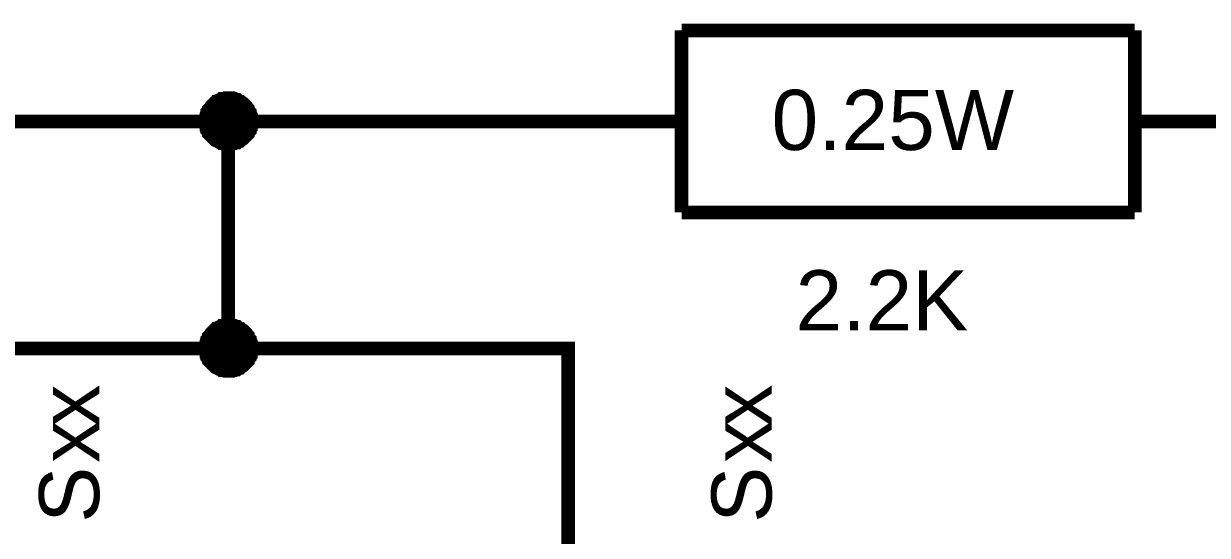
# Model space of a CAD drawing. Header units: millimetres. Extents: x -2024 to 917, y -725 to 13.
# Drawn here: x 842.38 to 868.49, y -372.91 to -361.64 of the extents above; entities that cross this region are included whole.
import ezdxf

# ---------------------------------------------------------------- set-up
doc = ezdxf.new("R2010")
doc.units = ezdxf.units.MM
doc.layers.add('Sheet', color=255, linetype='Continuous')
doc.styles.get("Standard").update_dxf_attribs({"font": 'arial.ttf'})

msp = doc.modelspace()

# ---------------------------------------------------------------- linework, layer by layer
at = {"layer": 'Sheet'}
for points, const_width in [([(856.889, -361.793), (856.889, -365.801)], 0.3), ([(856.889, -361.793), (866.886, -361.793)], 0.3), ([(866.886, -361.793), (866.886, -365.801)], 0.3), ([(846.396, -363.797), (846.396, -363.764), (846.396, -363.747), (846.396, -363.714), (846.412, -363.698), (846.412, -363.664), (846.412, -363.648), (846.429, -363.615), (846.429, -363.598), (846.446, -363.582), (846.462, -363.549), (846.462, -363.532), (846.479, -363.515), (846.495, -363.499), (846.512, -363.466), (846.528, -363.449), (846.545, -363.433), (846.561, -363.416), (846.578, -363.4), (846.595, -363.383), (846.611, -363.366), (846.644, -363.366), (846.661, -363.35), (846.677, -363.333), (846.71, -363.317), (846.727, -363.317), (846.743, -363.3), (846.777, -363.3), (846.793, -363.3), (846.826, -363.284), (846.843, -363.284), (846.876, -363.284), (846.892, -363.284)], 0.3), ([(846.396, -363.797), (846.396, -363.764), (846.396, -363.747), (846.396, -363.714), (846.412, -363.698), (846.412, -363.664), (846.412, -363.648), (846.429, -363.615), (846.429, -363.598), (846.446, -363.582), (846.462, -363.549), (846.462, -363.532), (846.479, -363.515), (846.495, -363.499), (846.512, -363.466), (846.528, -363.449), (846.545, -363.433), (846.561, -363.416), (846.578, -363.4), (846.595, -363.383), (846.611, -363.366), (846.644, -363.366), (846.661, -363.35), (846.677, -363.333), (846.71, -363.317), (846.727, -363.317), (846.743, -363.3), (846.777, -363.3), (846.793, -363.3), (846.826, -363.284), (846.843, -363.284), (846.876, -363.284), (846.892, -363.284)], 0.3), ([(846.396, -363.797), (846.396, -363.764), (846.396, -363.747), (846.396, -363.714), (846.412, -363.698), (846.412, -363.664), (846.412, -363.648), (846.429, -363.615), (846.429, -363.598), (846.446, -363.582), (846.462, -363.549), (846.462, -363.532), (846.479, -363.515), (846.495, -363.499), (846.512, -363.466), (846.528, -363.449), (846.545, -363.433), (846.561, -363.416), (846.578, -363.4), (846.595, -363.383), (846.611, -363.366), (846.644, -363.366), (846.661, -363.35), (846.677, -363.333), (846.71, -363.317), (846.727, -363.317), (846.743, -363.3), (846.777, -363.3), (846.793, -363.3), (846.826, -363.284), (846.843, -363.284), (846.876, -363.284), (846.892, -363.284)], 0.3), ([(846.396, -363.797), (846.396, -363.764), (846.396, -363.747), (846.396, -363.714), (846.412, -363.698), (846.412, -363.664), (846.412, -363.648), (846.429, -363.615), (846.429, -363.598), (846.446, -363.582), (846.462, -363.549), (846.462, -363.532), (846.479, -363.515), (846.495, -363.499), (846.512, -363.466), (846.528, -363.449), (846.545, -363.433), (846.561, -363.416), (846.578, -363.4), (846.595, -363.383), (846.611, -363.366), (846.644, -363.366), (846.661, -363.35), (846.677, -363.333), (846.71, -363.317), (846.727, -363.317), (846.743, -363.3), (846.777, -363.3), (846.793, -363.3), (846.826, -363.284), (846.843, -363.284), (846.876, -363.284), (846.892, -363.284)], 0.3), ([(846.396, -363.797), (846.396, -363.764), (846.396, -363.747), (846.396, -363.714), (846.412, -363.698), (846.412, -363.664), (846.412, -363.648), (846.429, -363.615), (846.429, -363.598), (846.446, -363.582), (846.462, -363.549), (846.462, -363.532), (846.479, -363.515), (846.495, -363.499), (846.512, -363.466), (846.528, -363.449), (846.545, -363.433), (846.561, -363.416), (846.578, -363.4), (846.595, -363.383), (846.611, -363.366), (846.644, -363.366), (846.661, -363.35), (846.677, -363.333), (846.71, -363.317), (846.727, -363.317), (846.743, -363.3), (846.777, -363.3), (846.793, -363.3), (846.826, -363.284), (846.843, -363.284), (846.876, -363.284), (846.892, -363.284)], 0.0991), ([(846.396, -363.797), (846.396, -363.764), (846.396, -363.747), (846.396, -363.714), (846.412, -363.698), (846.412, -363.664), (846.412, -363.648), (846.429, -363.615), (846.429, -363.598), (846.446, -363.582), (846.462, -363.549), (846.462, -363.532), (846.479, -363.515), (846.495, -363.499), (846.512, -363.466), (846.528, -363.449), (846.545, -363.433), (846.561, -363.416), (846.578, -363.4), (846.595, -363.383), (846.611, -363.366), (846.644, -363.366), (846.661, -363.35), (846.677, -363.333), (846.71, -363.317), (846.727, -363.317), (846.743, -363.3), (846.777, -363.3), (846.793, -363.3), (846.826, -363.284), (846.843, -363.284), (846.876, -363.284), (846.892, -363.284)], 0.0991), ([(846.396, -363.797), (846.396, -363.764), (846.396, -363.747), (846.396, -363.714), (846.412, -363.698), (846.412, -363.664), (846.412, -363.648), (846.429, -363.615), (846.429, -363.598), (846.446, -363.582), (846.462, -363.549), (846.462, -363.532), (846.479, -363.515), (846.495, -363.499), (846.512, -363.466), (846.528, -363.449), (846.545, -363.433), (846.561, -363.416), (846.578, -363.4), (846.595, -363.383), (846.611, -363.366), (846.644, -363.366), (846.661, -363.35), (846.677, -363.333), (846.71, -363.317), (846.727, -363.317), (846.743, -363.3), (846.777, -363.3), (846.793, -363.3), (846.826, -363.284), (846.843, -363.284), (846.876, -363.284), (846.892, -363.284)], 0.0991), ([(846.396, -363.797), (846.396, -363.764), (846.396, -363.747), (846.396, -363.714), (846.412, -363.698), (846.412, -363.664), (846.412, -363.648), (846.429, -363.615), (846.429, -363.598), (846.446, -363.582), (846.462, -363.549), (846.462, -363.532), (846.479, -363.515), (846.495, -363.499), (846.512, -363.466), (846.528, -363.449), (846.545, -363.433), (846.561, -363.416), (846.578, -363.4), (846.595, -363.383), (846.611, -363.366), (846.644, -363.366), (846.661, -363.35), (846.677, -363.333), (846.71, -363.317), (846.727, -363.317), (846.743, -363.3), (846.777, -363.3), (846.793, -363.3), (846.826, -363.284), (846.843, -363.284), (846.876, -363.284), (846.892, -363.284)], 0.0991), ([(846.892, -363.284), (846.892, -363.284)], 0.3), ([(846.892, -363.284), (846.926, -363.284), (846.942, -363.284), (846.975, -363.284), (846.992, -363.3), (847.025, -363.3), (847.041, -363.3), (847.075, -363.317), (847.091, -363.317), (847.108, -363.333), (847.141, -363.35), (847.157, -363.366), (847.174, -363.366), (847.19, -363.383), (847.223, -363.4), (847.24, -363.416), (847.257, -363.433), (847.273, -363.449), (847.29, -363.466), (847.306, -363.499), (847.323, -363.515), (847.323, -363.532), (847.339, -363.549), (847.356, -363.582), (847.372, -363.598), (847.372, -363.615), (847.389, -363.648), (847.389, -363.664), (847.389, -363.698), (847.406, -363.714), (847.406, -363.747), (847.406, -363.764), (847.406, -363.797)], 0.3), ([(846.892, -363.284), (846.892, -363.284)], 0.3), ([(846.892, -363.284), (846.926, -363.284), (846.942, -363.284), (846.975, -363.284), (846.992, -363.3), (847.025, -363.3), (847.041, -363.3), (847.075, -363.317), (847.091, -363.317), (847.108, -363.333), (847.141, -363.35), (847.157, -363.366), (847.174, -363.366), (847.19, -363.383), (847.223, -363.4), (847.24, -363.416), (847.257, -363.433), (847.273, -363.449), (847.29, -363.466), (847.306, -363.499), (847.323, -363.515), (847.323, -363.532), (847.339, -363.549), (847.356, -363.582), (847.372, -363.598), (847.372, -363.615), (847.389, -363.648), (847.389, -363.664), (847.389, -363.698), (847.406, -363.714), (847.406, -363.747), (847.406, -363.764), (847.406, -363.797)], 0.3), ([(846.892, -363.284), (846.892, -363.284)], 0.3), ([(846.892, -363.284), (846.926, -363.284), (846.942, -363.284), (846.975, -363.284), (846.992, -363.3), (847.025, -363.3), (847.041, -363.3), (847.075, -363.317), (847.091, -363.317), (847.108, -363.333), (847.141, -363.35), (847.157, -363.366), (847.174, -363.366), (847.19, -363.383), (847.223, -363.4), (847.24, -363.416), (847.257, -363.433), (847.273, -363.449), (847.29, -363.466), (847.306, -363.499), (847.323, -363.515), (847.323, -363.532), (847.339, -363.549), (847.356, -363.582), (847.372, -363.598), (847.372, -363.615), (847.389, -363.648), (847.389, -363.664), (847.389, -363.698), (847.406, -363.714), (847.406, -363.747), (847.406, -363.764), (847.406, -363.797)], 0.3), ([(846.892, -363.284), (846.892, -363.284)], 0.3), ([(846.892, -363.284), (846.926, -363.284), (846.942, -363.284), (846.975, -363.284), (846.992, -363.3), (847.025, -363.3), (847.041, -363.3), (847.075, -363.317), (847.091, -363.317), (847.108, -363.333), (847.141, -363.35), (847.157, -363.366), (847.174, -363.366), (847.19, -363.383), (847.223, -363.4), (847.24, -363.416), (847.257, -363.433), (847.273, -363.449), (847.29, -363.466), (847.306, -363.499), (847.323, -363.515), (847.323, -363.532), (847.339, -363.549), (847.356, -363.582), (847.372, -363.598), (847.372, -363.615), (847.389, -363.648), (847.389, -363.664), (847.389, -363.698), (847.406, -363.714), (847.406, -363.747), (847.406, -363.764), (847.406, -363.797)], 0.3), ([(846.892, -363.284), (846.892, -363.284)], 0.0991), ([(846.892, -363.284), (846.926, -363.284), (846.942, -363.284), (846.975, -363.284), (846.992, -363.3), (847.025, -363.3), (847.041, -363.3), (847.075, -363.317), (847.091, -363.317), (847.108, -363.333), (847.141, -363.35), (847.157, -363.366), (847.174, -363.366), (847.19, -363.383), (847.223, -363.4), (847.24, -363.416), (847.257, -363.433), (847.273, -363.449), (847.29, -363.466), (847.306, -363.499), (847.323, -363.515), (847.323, -363.532), (847.339, -363.549), (847.356, -363.582), (847.372, -363.598), (847.372, -363.615), (847.389, -363.648), (847.389, -363.664), (847.389, -363.698), (847.406, -363.714), (847.406, -363.747), (847.406, -363.764), (847.406, -363.797)], 0.0991), ([(846.892, -363.284), (846.892, -363.284)], 0.0991), ([(846.892, -363.284), (846.926, -363.284), (846.942, -363.284), (846.975, -363.284), (846.992, -363.3), (847.025, -363.3), (847.041, -363.3), (847.075, -363.317), (847.091, -363.317), (847.108, -363.333), (847.141, -363.35), (847.157, -363.366), (847.174, -363.366), (847.19, -363.383), (847.223, -363.4), (847.24, -363.416), (847.257, -363.433), (847.273, -363.449), (847.29, -363.466), (847.306, -363.499), (847.323, -363.515), (847.323, -363.532), (847.339, -363.549), (847.356, -363.582), (847.372, -363.598), (847.372, -363.615), (847.389, -363.648), (847.389, -363.664), (847.389, -363.698), (847.406, -363.714), (847.406, -363.747), (847.406, -363.764), (847.406, -363.797)], 0.0991), ([(846.892, -363.284), (846.892, -363.284)], 0.0991), ([(846.892, -363.284), (846.926, -363.284), (846.942, -363.284), (846.975, -363.284), (846.992, -363.3), (847.025, -363.3), (847.041, -363.3), (847.075, -363.317), (847.091, -363.317), (847.108, -363.333), (847.141, -363.35), (847.157, -363.366), (847.174, -363.366), (847.19, -363.383), (847.223, -363.4), (847.24, -363.416), (847.257, -363.433), (847.273, -363.449), (847.29, -363.466), (847.306, -363.499), (847.323, -363.515), (847.323, -363.532), (847.339, -363.549), (847.356, -363.582), (847.372, -363.598), (847.372, -363.615), (847.389, -363.648), (847.389, -363.664), (847.389, -363.698), (847.406, -363.714), (847.406, -363.747), (847.406, -363.764), (847.406, -363.797)], 0.0991), ([(846.892, -363.284), (846.892, -363.284)], 0.0991), ([(846.892, -363.284), (846.926, -363.284), (846.942, -363.284), (846.975, -363.284), (846.992, -363.3), (847.025, -363.3), (847.041, -363.3), (847.075, -363.317), (847.091, -363.317), (847.108, -363.333), (847.141, -363.35), (847.157, -363.366), (847.174, -363.366), (847.19, -363.383), (847.223, -363.4), (847.24, -363.416), (847.257, -363.433), (847.273, -363.449), (847.29, -363.466), (847.306, -363.499), (847.323, -363.515), (847.323, -363.532), (847.339, -363.549), (847.356, -363.582), (847.372, -363.598), (847.372, -363.615), (847.389, -363.648), (847.389, -363.664), (847.389, -363.698), (847.406, -363.714), (847.406, -363.747), (847.406, -363.764), (847.406, -363.797)], 0.0991), ([(839.411, -363.797), (846.892, -363.797), (854.39, -363.797)], 0.3), ([(846.892, -364.294), (846.876, -364.294), (846.843, -364.294), (846.826, -364.294), (846.793, -364.277), (846.777, -364.277), (846.743, -364.277), (846.727, -364.261), (846.71, -364.261), (846.677, -364.244), (846.661, -364.227), (846.644, -364.227), (846.611, -364.211), (846.595, -364.194), (846.578, -364.178), (846.561, -364.161), (846.545, -364.145), (846.528, -364.128), (846.512, -364.112), (846.495, -364.095), (846.479, -364.078), (846.462, -364.062), (846.462, -364.029), (846.446, -364.012), (846.429, -363.996), (846.429, -363.963), (846.412, -363.946), (846.412, -363.929), (846.412, -363.896), (846.396, -363.88), (846.396, -363.847), (846.396, -363.83), (846.396, -363.797)], 0.3), ([(846.396, -363.797), (846.396, -363.797)], 0.3), ([(846.892, -364.294), (846.876, -364.294), (846.843, -364.294), (846.826, -364.294), (846.793, -364.277), (846.777, -364.277), (846.743, -364.277), (846.727, -364.261), (846.71, -364.261), (846.677, -364.244), (846.661, -364.227), (846.644, -364.227), (846.611, -364.211), (846.595, -364.194), (846.578, -364.178), (846.561, -364.161), (846.545, -364.145), (846.528, -364.128), (846.512, -364.112), (846.495, -364.095), (846.479, -364.078), (846.462, -364.062), (846.462, -364.029), (846.446, -364.012), (846.429, -363.996), (846.429, -363.963), (846.412, -363.946), (846.412, -363.929), (846.412, -363.896), (846.396, -363.88), (846.396, -363.847), (846.396, -363.83), (846.396, -363.797)], 0.3), ([(846.396, -363.797), (846.396, -363.797)], 0.3), ([(846.892, -364.294), (846.876, -364.294), (846.843, -364.294), (846.826, -364.294), (846.793, -364.277), (846.777, -364.277), (846.743, -364.277), (846.727, -364.261), (846.71, -364.261), (846.677, -364.244), (846.661, -364.227), (846.644, -364.227), (846.611, -364.211), (846.595, -364.194), (846.578, -364.178), (846.561, -364.161), (846.545, -364.145), (846.528, -364.128), (846.512, -364.112), (846.495, -364.095), (846.479, -364.078), (846.462, -364.062), (846.462, -364.029), (846.446, -364.012), (846.429, -363.996), (846.429, -363.963), (846.412, -363.946), (846.412, -363.929), (846.412, -363.896), (846.396, -363.88), (846.396, -363.847), (846.396, -363.83), (846.396, -363.797)], 0.3), ([(846.396, -363.797), (846.396, -363.797)], 0.3), ([(846.892, -364.294), (846.876, -364.294), (846.843, -364.294), (846.826, -364.294), (846.793, -364.277), (846.777, -364.277), (846.743, -364.277), (846.727, -364.261), (846.71, -364.261), (846.677, -364.244), (846.661, -364.227), (846.644, -364.227), (846.611, -364.211), (846.595, -364.194), (846.578, -364.178), (846.561, -364.161), (846.545, -364.145), (846.528, -364.128), (846.512, -364.112), (846.495, -364.095), (846.479, -364.078), (846.462, -364.062), (846.462, -364.029), (846.446, -364.012), (846.429, -363.996), (846.429, -363.963), (846.412, -363.946), (846.412, -363.929), (846.412, -363.896), (846.396, -363.88), (846.396, -363.847), (846.396, -363.83), (846.396, -363.797)], 0.3), ([(846.396, -363.797), (846.396, -363.797)], 0.3), ([(846.892, -364.294), (846.876, -364.294), (846.843, -364.294), (846.826, -364.294), (846.793, -364.277), (846.777, -364.277), (846.743, -364.277), (846.727, -364.261), (846.71, -364.261), (846.677, -364.244), (846.661, -364.227), (846.644, -364.227), (846.611, -364.211), (846.595, -364.194), (846.578, -364.178), (846.561, -364.161), (846.545, -364.145), (846.528, -364.128), (846.512, -364.112), (846.495, -364.095), (846.479, -364.078), (846.462, -364.062), (846.462, -364.029), (846.446, -364.012), (846.429, -363.996), (846.429, -363.963), (846.412, -363.946), (846.412, -363.929), (846.412, -363.896), (846.396, -363.88), (846.396, -363.847), (846.396, -363.83), (846.396, -363.797)], 0.0991), ([(846.396, -363.797), (846.396, -363.797)], 0.0991), ([(846.892, -364.294), (846.876, -364.294), (846.843, -364.294), (846.826, -364.294), (846.793, -364.277), (846.777, -364.277), (846.743, -364.277), (846.727, -364.261), (846.71, -364.261), (846.677, -364.244), (846.661, -364.227), (846.644, -364.227), (846.611, -364.211), (846.595, -364.194), (846.578, -364.178), (846.561, -364.161), (846.545, -364.145), (846.528, -364.128), (846.512, -364.112), (846.495, -364.095), (846.479, -364.078), (846.462, -364.062), (846.462, -364.029), (846.446, -364.012), (846.429, -363.996), (846.429, -363.963), (846.412, -363.946), (846.412, -363.929), (846.412, -363.896), (846.396, -363.88), (846.396, -363.847), (846.396, -363.83), (846.396, -363.797)], 0.0991), ([(846.396, -363.797), (846.396, -363.797)], 0.0991), ([(846.892, -364.294), (846.876, -364.294), (846.843, -364.294), (846.826, -364.294), (846.793, -364.277), (846.777, -364.277), (846.743, -364.277), (846.727, -364.261), (846.71, -364.261), (846.677, -364.244), (846.661, -364.227), (846.644, -364.227), (846.611, -364.211), (846.595, -364.194), (846.578, -364.178), (846.561, -364.161), (846.545, -364.145), (846.528, -364.128), (846.512, -364.112), (846.495, -364.095), (846.479, -364.078), (846.462, -364.062), (846.462, -364.029), (846.446, -364.012), (846.429, -363.996), (846.429, -363.963), (846.412, -363.946), (846.412, -363.929), (846.412, -363.896), (846.396, -363.88), (846.396, -363.847), (846.396, -363.83), (846.396, -363.797)], 0.0991), ([(846.396, -363.797), (846.396, -363.797)], 0.0991), ([(846.892, -364.294), (846.876, -364.294), (846.843, -364.294), (846.826, -364.294), (846.793, -364.277), (846.777, -364.277), (846.743, -364.277), (846.727, -364.261), (846.71, -364.261), (846.677, -364.244), (846.661, -364.227), (846.644, -364.227), (846.611, -364.211), (846.595, -364.194), (846.578, -364.178), (846.561, -364.161), (846.545, -364.145), (846.528, -364.128), (846.512, -364.112), (846.495, -364.095), (846.479, -364.078), (846.462, -364.062), (846.462, -364.029), (846.446, -364.012), (846.429, -363.996), (846.429, -363.963), (846.412, -363.946), (846.412, -363.929), (846.412, -363.896), (846.396, -363.88), (846.396, -363.847), (846.396, -363.83), (846.396, -363.797)], 0.0991), ([(846.396, -363.797), (846.396, -363.797)], 0.0991), ([(846.892, -368.798), (846.892, -363.797)], 0.3), ([(847.406, -363.797), (847.406, -363.83), (847.406, -363.847), (847.406, -363.88), (847.389, -363.896), (847.389, -363.929), (847.389, -363.946), (847.372, -363.963), (847.372, -363.996), (847.356, -364.012), (847.339, -364.029), (847.323, -364.062), (847.323, -364.078), (847.306, -364.095), (847.29, -364.112), (847.273, -364.128), (847.257, -364.145), (847.24, -364.161), (847.223, -364.178), (847.19, -364.194), (847.174, -364.211), (847.157, -364.227), (847.141, -364.227), (847.108, -364.244), (847.091, -364.261), (847.075, -364.261), (847.041, -364.277), (847.025, -364.277), (846.992, -364.277), (846.975, -364.294), (846.942, -364.294), (846.926, -364.294), (846.892, -364.294)], 0.3), ([(847.406, -363.797), (847.406, -363.83), (847.406, -363.847), (847.406, -363.88), (847.389, -363.896), (847.389, -363.929), (847.389, -363.946), (847.372, -363.963), (847.372, -363.996), (847.356, -364.012), (847.339, -364.029), (847.323, -364.062), (847.323, -364.078), (847.306, -364.095), (847.29, -364.112), (847.273, -364.128), (847.257, -364.145), (847.24, -364.161), (847.223, -364.178), (847.19, -364.194), (847.174, -364.211), (847.157, -364.227), (847.141, -364.227), (847.108, -364.244), (847.091, -364.261), (847.075, -364.261), (847.041, -364.277), (847.025, -364.277), (846.992, -364.277), (846.975, -364.294), (846.942, -364.294), (846.926, -364.294), (846.892, -364.294)], 0.3), ([(847.406, -363.797), (847.406, -363.83), (847.406, -363.847), (847.406, -363.88), (847.389, -363.896), (847.389, -363.929), (847.389, -363.946), (847.372, -363.963), (847.372, -363.996), (847.356, -364.012), (847.339, -364.029), (847.323, -364.062), (847.323, -364.078), (847.306, -364.095), (847.29, -364.112), (847.273, -364.128), (847.257, -364.145), (847.24, -364.161), (847.223, -364.178), (847.19, -364.194), (847.174, -364.211), (847.157, -364.227), (847.141, -364.227), (847.108, -364.244), (847.091, -364.261), (847.075, -364.261), (847.041, -364.277), (847.025, -364.277), (846.992, -364.277), (846.975, -364.294), (846.942, -364.294), (846.926, -364.294), (846.892, -364.294)], 0.3), ([(847.406, -363.797), (847.406, -363.83), (847.406, -363.847), (847.406, -363.88), (847.389, -363.896), (847.389, -363.929), (847.389, -363.946), (847.372, -363.963), (847.372, -363.996), (847.356, -364.012), (847.339, -364.029), (847.323, -364.062), (847.323, -364.078), (847.306, -364.095), (847.29, -364.112), (847.273, -364.128), (847.257, -364.145), (847.24, -364.161), (847.223, -364.178), (847.19, -364.194), (847.174, -364.211), (847.157, -364.227), (847.141, -364.227), (847.108, -364.244), (847.091, -364.261), (847.075, -364.261), (847.041, -364.277), (847.025, -364.277), (846.992, -364.277), (846.975, -364.294), (846.942, -364.294), (846.926, -364.294), (846.892, -364.294)], 0.3), ([(847.406, -363.797), (847.406, -363.83), (847.406, -363.847), (847.406, -363.88), (847.389, -363.896), (847.389, -363.929), (847.389, -363.946), (847.372, -363.963), (847.372, -363.996), (847.356, -364.012), (847.339, -364.029), (847.323, -364.062), (847.323, -364.078), (847.306, -364.095), (847.29, -364.112), (847.273, -364.128), (847.257, -364.145), (847.24, -364.161), (847.223, -364.178), (847.19, -364.194), (847.174, -364.211), (847.157, -364.227), (847.141, -364.227), (847.108, -364.244), (847.091, -364.261), (847.075, -364.261), (847.041, -364.277), (847.025, -364.277), (846.992, -364.277), (846.975, -364.294), (846.942, -364.294), (846.926, -364.294), (846.892, -364.294)], 0.0991), ([(847.406, -363.797), (847.406, -363.83), (847.406, -363.847), (847.406, -363.88), (847.389, -363.896), (847.389, -363.929), (847.389, -363.946), (847.372, -363.963), (847.372, -363.996), (847.356, -364.012), (847.339, -364.029), (847.323, -364.062), (847.323, -364.078), (847.306, -364.095), (847.29, -364.112), (847.273, -364.128), (847.257, -364.145), (847.24, -364.161), (847.223, -364.178), (847.19, -364.194), (847.174, -364.211), (847.157, -364.227), (847.141, -364.227), (847.108, -364.244), (847.091, -364.261), (847.075, -364.261), (847.041, -364.277), (847.025, -364.277), (846.992, -364.277), (846.975, -364.294), (846.942, -364.294), (846.926, -364.294), (846.892, -364.294)], 0.0991), ([(847.406, -363.797), (847.406, -363.83), (847.406, -363.847), (847.406, -363.88), (847.389, -363.896), (847.389, -363.929), (847.389, -363.946), (847.372, -363.963), (847.372, -363.996), (847.356, -364.012), (847.339, -364.029), (847.323, -364.062), (847.323, -364.078), (847.306, -364.095), (847.29, -364.112), (847.273, -364.128), (847.257, -364.145), (847.24, -364.161), (847.223, -364.178), (847.19, -364.194), (847.174, -364.211), (847.157, -364.227), (847.141, -364.227), (847.108, -364.244), (847.091, -364.261), (847.075, -364.261), (847.041, -364.277), (847.025, -364.277), (846.992, -364.277), (846.975, -364.294), (846.942, -364.294), (846.926, -364.294), (846.892, -364.294)], 0.0991), ([(847.406, -363.797), (847.406, -363.83), (847.406, -363.847), (847.406, -363.88), (847.389, -363.896), (847.389, -363.929), (847.389, -363.946), (847.372, -363.963), (847.372, -363.996), (847.356, -364.012), (847.339, -364.029), (847.323, -364.062), (847.323, -364.078), (847.306, -364.095), (847.29, -364.112), (847.273, -364.128), (847.257, -364.145), (847.24, -364.161), (847.223, -364.178), (847.19, -364.194), (847.174, -364.211), (847.157, -364.227), (847.141, -364.227), (847.108, -364.244), (847.091, -364.261), (847.075, -364.261), (847.041, -364.277), (847.025, -364.277), (846.992, -364.277), (846.975, -364.294), (846.942, -364.294), (846.926, -364.294), (846.892, -364.294)], 0.0991), ([(847.406, -363.797), (847.406, -363.797), (847.406, -363.797), (847.406, -363.797), (847.406, -363.797), (847.406, -363.797), (847.406, -363.797), (847.406, -363.797), (847.406, -363.797), (847.406, -363.797), (847.406, -363.797), (847.406, -363.797), (847.406, -363.797), (847.406, -363.797), (847.406, -363.797), (847.406, -363.797), (847.406, -363.797), (847.406, -363.797), (847.406, -363.797), (847.406, -363.797), (847.406, -363.797), (847.406, -363.797), (847.406, -363.797), (847.406, -363.797), (847.406, -363.797), (847.406, -363.797), (847.406, -363.797), (847.406, -363.797), (847.406, -363.797), (847.406, -363.797), (847.406, -363.797), (847.406, -363.797), (847.406, -363.797)], 0.3), ([(847.406, -363.797), (847.406, -363.797)], 0.3), ([(847.406, -363.797), (847.406, -363.797), (847.406, -363.797), (847.406, -363.797), (847.406, -363.797), (847.406, -363.797), (847.406, -363.797), (847.406, -363.797), (847.406, -363.797), (847.406, -363.797), (847.406, -363.797), (847.406, -363.797), (847.406, -363.797), (847.406, -363.797), (847.406, -363.797), (847.406, -363.797), (847.406, -363.797), (847.406, -363.797), (847.406, -363.797), (847.406, -363.797), (847.406, -363.797), (847.406, -363.797), (847.406, -363.797), (847.406, -363.797), (847.406, -363.797), (847.406, -363.797), (847.406, -363.797), (847.406, -363.797), (847.406, -363.797), (847.406, -363.797), (847.406, -363.797), (847.406, -363.797), (847.406, -363.797)], 0.3), ([(847.406, -363.797), (847.406, -363.797)], 0.3), ([(847.406, -363.797), (847.406, -363.797), (847.406, -363.797), (847.406, -363.797), (847.406, -363.797), (847.406, -363.797), (847.406, -363.797), (847.406, -363.797), (847.406, -363.797), (847.406, -363.797), (847.406, -363.797), (847.406, -363.797), (847.406, -363.797), (847.406, -363.797), (847.406, -363.797), (847.406, -363.797), (847.406, -363.797), (847.406, -363.797), (847.406, -363.797), (847.406, -363.797), (847.406, -363.797), (847.406, -363.797), (847.406, -363.797), (847.406, -363.797), (847.406, -363.797), (847.406, -363.797), (847.406, -363.797), (847.406, -363.797), (847.406, -363.797), (847.406, -363.797), (847.406, -363.797), (847.406, -363.797), (847.406, -363.797)], 0.3), ([(847.406, -363.797), (847.406, -363.797)], 0.3), ([(847.406, -363.797), (847.406, -363.797), (847.406, -363.797), (847.406, -363.797), (847.406, -363.797), (847.406, -363.797), (847.406, -363.797), (847.406, -363.797), (847.406, -363.797), (847.406, -363.797), (847.406, -363.797), (847.406, -363.797), (847.406, -363.797), (847.406, -363.797), (847.406, -363.797), (847.406, -363.797), (847.406, -363.797), (847.406, -363.797), (847.406, -363.797), (847.406, -363.797), (847.406, -363.797), (847.406, -363.797), (847.406, -363.797), (847.406, -363.797), (847.406, -363.797), (847.406, -363.797), (847.406, -363.797), (847.406, -363.797), (847.406, -363.797), (847.406, -363.797), (847.406, -363.797), (847.406, -363.797), (847.406, -363.797)], 0.3), ([(847.406, -363.797), (847.406, -363.797)], 0.3), ([(847.406, -363.797), (847.406, -363.797), (847.406, -363.797), (847.406, -363.797), (847.406, -363.797), (847.406, -363.797), (847.406, -363.797), (847.406, -363.797), (847.406, -363.797), (847.406, -363.797), (847.406, -363.797), (847.406, -363.797), (847.406, -363.797), (847.406, -363.797), (847.406, -363.797), (847.406, -363.797), (847.406, -363.797), (847.406, -363.797), (847.406, -363.797), (847.406, -363.797), (847.406, -363.797), (847.406, -363.797), (847.406, -363.797), (847.406, -363.797), (847.406, -363.797), (847.406, -363.797), (847.406, -363.797), (847.406, -363.797), (847.406, -363.797), (847.406, -363.797), (847.406, -363.797), (847.406, -363.797), (847.406, -363.797)], 0.0991), ([(847.406, -363.797), (847.406, -363.797)], 0.0991), ([(847.406, -363.797), (847.406, -363.797), (847.406, -363.797), (847.406, -363.797), (847.406, -363.797), (847.406, -363.797), (847.406, -363.797), (847.406, -363.797), (847.406, -363.797), (847.406, -363.797), (847.406, -363.797), (847.406, -363.797), (847.406, -363.797), (847.406, -363.797), (847.406, -363.797), (847.406, -363.797), (847.406, -363.797), (847.406, -363.797), (847.406, -363.797), (847.406, -363.797), (847.406, -363.797), (847.406, -363.797), (847.406, -363.797), (847.406, -363.797), (847.406, -363.797), (847.406, -363.797), (847.406, -363.797), (847.406, -363.797), (847.406, -363.797), (847.406, -363.797), (847.406, -363.797), (847.406, -363.797), (847.406, -363.797)], 0.0991), ([(847.406, -363.797), (847.406, -363.797)], 0.0991), ([(847.406, -363.797), (847.406, -363.797), (847.406, -363.797), (847.406, -363.797), (847.406, -363.797), (847.406, -363.797), (847.406, -363.797), (847.406, -363.797), (847.406, -363.797), (847.406, -363.797), (847.406, -363.797), (847.406, -363.797), (847.406, -363.797), (847.406, -363.797), (847.406, -363.797), (847.406, -363.797), (847.406, -363.797), (847.406, -363.797), (847.406, -363.797), (847.406, -363.797), (847.406, -363.797), (847.406, -363.797), (847.406, -363.797), (847.406, -363.797), (847.406, -363.797), (847.406, -363.797), (847.406, -363.797), (847.406, -363.797), (847.406, -363.797), (847.406, -363.797), (847.406, -363.797), (847.406, -363.797), (847.406, -363.797)], 0.0991), ([(847.406, -363.797), (847.406, -363.797)], 0.0991), ([(847.406, -363.797), (847.406, -363.797), (847.406, -363.797), (847.406, -363.797), (847.406, -363.797), (847.406, -363.797), (847.406, -363.797), (847.406, -363.797), (847.406, -363.797), (847.406, -363.797), (847.406, -363.797), (847.406, -363.797), (847.406, -363.797), (847.406, -363.797), (847.406, -363.797), (847.406, -363.797), (847.406, -363.797), (847.406, -363.797), (847.406, -363.797), (847.406, -363.797), (847.406, -363.797), (847.406, -363.797), (847.406, -363.797), (847.406, -363.797), (847.406, -363.797), (847.406, -363.797), (847.406, -363.797), (847.406, -363.797), (847.406, -363.797), (847.406, -363.797), (847.406, -363.797), (847.406, -363.797), (847.406, -363.797)], 0.0991), ([(847.406, -363.797), (847.406, -363.797)], 0.0991), ([(856.889, -363.797), (854.39, -363.797)], 0.3), ([(866.886, -363.797), (869.385, -363.797)], 0.3), ([(856.889, -365.801), (866.886, -365.801)], 0.3), ([(846.396, -368.798), (846.396, -368.765), (846.396, -368.748), (846.396, -368.715), (846.412, -368.698), (846.412, -368.665), (846.412, -368.649), (846.429, -368.616), (846.429, -368.599), (846.446, -368.582), (846.462, -368.549), (846.462, -368.533), (846.479, -368.516), (846.495, -368.5), (846.512, -368.467), (846.528, -368.45), (846.545, -368.433), (846.561, -368.417), (846.578, -368.4), (846.595, -368.384), (846.611, -368.367), (846.644, -368.367), (846.661, -368.351), (846.677, -368.334), (846.71, -368.318), (846.727, -368.318), (846.743, -368.301), (846.777, -368.301), (846.793, -368.301), (846.826, -368.284), (846.843, -368.284), (846.876, -368.284), (846.892, -368.284)], 0.3), ([(846.396, -368.798), (846.396, -368.765), (846.396, -368.748), (846.396, -368.715), (846.412, -368.698), (846.412, -368.665), (846.412, -368.649), (846.429, -368.616), (846.429, -368.599), (846.446, -368.582), (846.462, -368.549), (846.462, -368.533), (846.479, -368.516), (846.495, -368.5), (846.512, -368.467), (846.528, -368.45), (846.545, -368.433), (846.561, -368.417), (846.578, -368.4), (846.595, -368.384), (846.611, -368.367), (846.644, -368.367), (846.661, -368.351), (846.677, -368.334), (846.71, -368.318), (846.727, -368.318), (846.743, -368.301), (846.777, -368.301), (846.793, -368.301), (846.826, -368.284), (846.843, -368.284), (846.876, -368.284), (846.892, -368.284)], 0.3), ([(846.396, -368.798), (846.396, -368.765), (846.396, -368.748), (846.396, -368.715), (846.412, -368.698), (846.412, -368.665), (846.412, -368.649), (846.429, -368.616), (846.429, -368.599), (846.446, -368.582), (846.462, -368.549), (846.462, -368.533), (846.479, -368.516), (846.495, -368.5), (846.512, -368.467), (846.528, -368.45), (846.545, -368.433), (846.561, -368.417), (846.578, -368.4), (846.595, -368.384), (846.611, -368.367), (846.644, -368.367), (846.661, -368.351), (846.677, -368.334), (846.71, -368.318), (846.727, -368.318), (846.743, -368.301), (846.777, -368.301), (846.793, -368.301), (846.826, -368.284), (846.843, -368.284), (846.876, -368.284), (846.892, -368.284)], 0.3), ([(846.396, -368.798), (846.396, -368.765), (846.396, -368.748), (846.396, -368.715), (846.412, -368.698), (846.412, -368.665), (846.412, -368.649), (846.429, -368.616), (846.429, -368.599), (846.446, -368.582), (846.462, -368.549), (846.462, -368.533), (846.479, -368.516), (846.495, -368.5), (846.512, -368.467), (846.528, -368.45), (846.545, -368.433), (846.561, -368.417), (846.578, -368.4), (846.595, -368.384), (846.611, -368.367), (846.644, -368.367), (846.661, -368.351), (846.677, -368.334), (846.71, -368.318), (846.727, -368.318), (846.743, -368.301), (846.777, -368.301), (846.793, -368.301), (846.826, -368.284), (846.843, -368.284), (846.876, -368.284), (846.892, -368.284)], 0.3), ([(846.396, -368.798), (846.396, -368.765), (846.396, -368.748), (846.396, -368.715), (846.412, -368.698), (846.412, -368.665), (846.412, -368.649), (846.429, -368.616), (846.429, -368.599), (846.446, -368.582), (846.462, -368.549), (846.462, -368.533), (846.479, -368.516), (846.495, -368.5), (846.512, -368.467), (846.528, -368.45), (846.545, -368.433), (846.561, -368.417), (846.578, -368.4), (846.595, -368.384), (846.611, -368.367), (846.644, -368.367), (846.661, -368.351), (846.677, -368.334), (846.71, -368.318), (846.727, -368.318), (846.743, -368.301), (846.777, -368.301), (846.793, -368.301), (846.826, -368.284), (846.843, -368.284), (846.876, -368.284), (846.892, -368.284)], 0.0991), ([(846.396, -368.798), (846.396, -368.765), (846.396, -368.748), (846.396, -368.715), (846.412, -368.698), (846.412, -368.665), (846.412, -368.649), (846.429, -368.616), (846.429, -368.599), (846.446, -368.582), (846.462, -368.549), (846.462, -368.533), (846.479, -368.516), (846.495, -368.5), (846.512, -368.467), (846.528, -368.45), (846.545, -368.433), (846.561, -368.417), (846.578, -368.4), (846.595, -368.384), (846.611, -368.367), (846.644, -368.367), (846.661, -368.351), (846.677, -368.334), (846.71, -368.318), (846.727, -368.318), (846.743, -368.301), (846.777, -368.301), (846.793, -368.301), (846.826, -368.284), (846.843, -368.284), (846.876, -368.284), (846.892, -368.284)], 0.0991), ([(846.396, -368.798), (846.396, -368.765), (846.396, -368.748), (846.396, -368.715), (846.412, -368.698), (846.412, -368.665), (846.412, -368.649), (846.429, -368.616), (846.429, -368.599), (846.446, -368.582), (846.462, -368.549), (846.462, -368.533), (846.479, -368.516), (846.495, -368.5), (846.512, -368.467), (846.528, -368.45), (846.545, -368.433), (846.561, -368.417), (846.578, -368.4), (846.595, -368.384), (846.611, -368.367), (846.644, -368.367), (846.661, -368.351), (846.677, -368.334), (846.71, -368.318), (846.727, -368.318), (846.743, -368.301), (846.777, -368.301), (846.793, -368.301), (846.826, -368.284), (846.843, -368.284), (846.876, -368.284), (846.892, -368.284)], 0.0991), ([(846.396, -368.798), (846.396, -368.765), (846.396, -368.748), (846.396, -368.715), (846.412, -368.698), (846.412, -368.665), (846.412, -368.649), (846.429, -368.616), (846.429, -368.599), (846.446, -368.582), (846.462, -368.549), (846.462, -368.533), (846.479, -368.516), (846.495, -368.5), (846.512, -368.467), (846.528, -368.45), (846.545, -368.433), (846.561, -368.417), (846.578, -368.4), (846.595, -368.384), (846.611, -368.367), (846.644, -368.367), (846.661, -368.351), (846.677, -368.334), (846.71, -368.318), (846.727, -368.318), (846.743, -368.301), (846.777, -368.301), (846.793, -368.301), (846.826, -368.284), (846.843, -368.284), (846.876, -368.284), (846.892, -368.284)], 0.0991), ([(846.892, -368.284), (846.892, -368.284)], 0.3), ([(846.892, -368.284), (846.926, -368.284), (846.942, -368.284), (846.975, -368.284), (846.992, -368.301), (847.025, -368.301), (847.041, -368.301), (847.075, -368.318), (847.091, -368.318), (847.108, -368.334), (847.141, -368.351), (847.157, -368.367), (847.174, -368.367), (847.19, -368.384), (847.223, -368.4), (847.24, -368.417), (847.257, -368.433), (847.273, -368.45), (847.29, -368.467), (847.306, -368.5), (847.323, -368.516), (847.323, -368.533), (847.339, -368.549), (847.356, -368.582), (847.372, -368.599), (847.372, -368.616), (847.389, -368.649), (847.389, -368.665), (847.389, -368.698), (847.406, -368.715), (847.406, -368.748), (847.406, -368.765), (847.406, -368.798)], 0.3), ([(846.892, -368.284), (846.892, -368.284)], 0.3), ([(846.892, -368.284), (846.926, -368.284), (846.942, -368.284), (846.975, -368.284), (846.992, -368.301), (847.025, -368.301), (847.041, -368.301), (847.075, -368.318), (847.091, -368.318), (847.108, -368.334), (847.141, -368.351), (847.157, -368.367), (847.174, -368.367), (847.19, -368.384), (847.223, -368.4), (847.24, -368.417), (847.257, -368.433), (847.273, -368.45), (847.29, -368.467), (847.306, -368.5), (847.323, -368.516), (847.323, -368.533), (847.339, -368.549), (847.356, -368.582), (847.372, -368.599), (847.372, -368.616), (847.389, -368.649), (847.389, -368.665), (847.389, -368.698), (847.406, -368.715), (847.406, -368.748), (847.406, -368.765), (847.406, -368.798)], 0.3), ([(846.892, -368.284), (846.892, -368.284)], 0.3), ([(846.892, -368.284), (846.926, -368.284), (846.942, -368.284), (846.975, -368.284), (846.992, -368.301), (847.025, -368.301), (847.041, -368.301), (847.075, -368.318), (847.091, -368.318), (847.108, -368.334), (847.141, -368.351), (847.157, -368.367), (847.174, -368.367), (847.19, -368.384), (847.223, -368.4), (847.24, -368.417), (847.257, -368.433), (847.273, -368.45), (847.29, -368.467), (847.306, -368.5), (847.323, -368.516), (847.323, -368.533), (847.339, -368.549), (847.356, -368.582), (847.372, -368.599), (847.372, -368.616), (847.389, -368.649), (847.389, -368.665), (847.389, -368.698), (847.406, -368.715), (847.406, -368.748), (847.406, -368.765), (847.406, -368.798)], 0.3), ([(846.892, -368.284), (846.892, -368.284)], 0.3), ([(846.892, -368.284), (846.926, -368.284), (846.942, -368.284), (846.975, -368.284), (846.992, -368.301), (847.025, -368.301), (847.041, -368.301), (847.075, -368.318), (847.091, -368.318), (847.108, -368.334), (847.141, -368.351), (847.157, -368.367), (847.174, -368.367), (847.19, -368.384), (847.223, -368.4), (847.24, -368.417), (847.257, -368.433), (847.273, -368.45), (847.29, -368.467), (847.306, -368.5), (847.323, -368.516), (847.323, -368.533), (847.339, -368.549), (847.356, -368.582), (847.372, -368.599), (847.372, -368.616), (847.389, -368.649), (847.389, -368.665), (847.389, -368.698), (847.406, -368.715), (847.406, -368.748), (847.406, -368.765), (847.406, -368.798)], 0.3), ([(846.892, -368.284), (846.892, -368.284)], 0.0991), ([(846.892, -368.284), (846.926, -368.284), (846.942, -368.284), (846.975, -368.284), (846.992, -368.301), (847.025, -368.301), (847.041, -368.301), (847.075, -368.318), (847.091, -368.318), (847.108, -368.334), (847.141, -368.351), (847.157, -368.367), (847.174, -368.367), (847.19, -368.384), (847.223, -368.4), (847.24, -368.417), (847.257, -368.433), (847.273, -368.45), (847.29, -368.467), (847.306, -368.5), (847.323, -368.516), (847.323, -368.533), (847.339, -368.549), (847.356, -368.582), (847.372, -368.599), (847.372, -368.616), (847.389, -368.649), (847.389, -368.665), (847.389, -368.698), (847.406, -368.715), (847.406, -368.748), (847.406, -368.765), (847.406, -368.798)], 0.0991), ([(846.892, -368.284), (846.892, -368.284)], 0.0991), ([(846.892, -368.284), (846.926, -368.284), (846.942, -368.284), (846.975, -368.284), (846.992, -368.301), (847.025, -368.301), (847.041, -368.301), (847.075, -368.318), (847.091, -368.318), (847.108, -368.334), (847.141, -368.351), (847.157, -368.367), (847.174, -368.367), (847.19, -368.384), (847.223, -368.4), (847.24, -368.417), (847.257, -368.433), (847.273, -368.45), (847.29, -368.467), (847.306, -368.5), (847.323, -368.516), (847.323, -368.533), (847.339, -368.549), (847.356, -368.582), (847.372, -368.599), (847.372, -368.616), (847.389, -368.649), (847.389, -368.665), (847.389, -368.698), (847.406, -368.715), (847.406, -368.748), (847.406, -368.765), (847.406, -368.798)], 0.0991), ([(846.892, -368.284), (846.892, -368.284)], 0.0991), ([(846.892, -368.284), (846.926, -368.284), (846.942, -368.284), (846.975, -368.284), (846.992, -368.301), (847.025, -368.301), (847.041, -368.301), (847.075, -368.318), (847.091, -368.318), (847.108, -368.334), (847.141, -368.351), (847.157, -368.367), (847.174, -368.367), (847.19, -368.384), (847.223, -368.4), (847.24, -368.417), (847.257, -368.433), (847.273, -368.45), (847.29, -368.467), (847.306, -368.5), (847.323, -368.516), (847.323, -368.533), (847.339, -368.549), (847.356, -368.582), (847.372, -368.599), (847.372, -368.616), (847.389, -368.649), (847.389, -368.665), (847.389, -368.698), (847.406, -368.715), (847.406, -368.748), (847.406, -368.765), (847.406, -368.798)], 0.0991), ([(846.892, -368.284), (846.892, -368.284)], 0.0991), ([(846.892, -368.284), (846.926, -368.284), (846.942, -368.284), (846.975, -368.284), (846.992, -368.301), (847.025, -368.301), (847.041, -368.301), (847.075, -368.318), (847.091, -368.318), (847.108, -368.334), (847.141, -368.351), (847.157, -368.367), (847.174, -368.367), (847.19, -368.384), (847.223, -368.4), (847.24, -368.417), (847.257, -368.433), (847.273, -368.45), (847.29, -368.467), (847.306, -368.5), (847.323, -368.516), (847.323, -368.533), (847.339, -368.549), (847.356, -368.582), (847.372, -368.599), (847.372, -368.616), (847.389, -368.649), (847.389, -368.665), (847.389, -368.698), (847.406, -368.715), (847.406, -368.748), (847.406, -368.765), (847.406, -368.798)], 0.0991), ([(839.411, -371.298), (839.411, -368.798), (846.892, -368.798), (854.39, -368.798), (854.39, -371.298)], 0.3), ([(846.892, -369.295), (846.876, -369.295), (846.843, -369.295), (846.826, -369.295), (846.793, -369.278), (846.777, -369.278), (846.743, -369.278), (846.727, -369.261), (846.71, -369.261), (846.677, -369.245), (846.661, -369.228), (846.644, -369.228), (846.611, -369.212), (846.595, -369.195), (846.578, -369.179), (846.561, -369.162), (846.545, -369.145), (846.528, -369.129), (846.512, -369.112), (846.495, -369.096), (846.479, -369.079), (846.462, -369.063), (846.462, -369.03), (846.446, -369.013), (846.429, -368.996), (846.429, -368.963), (846.412, -368.947), (846.412, -368.93), (846.412, -368.897), (846.396, -368.881), (846.396, -368.847), (846.396, -368.831), (846.396, -368.798)], 0.3), ([(846.396, -368.798), (846.396, -368.798)], 0.3), ([(846.892, -369.295), (846.876, -369.295), (846.843, -369.295), (846.826, -369.295), (846.793, -369.278), (846.777, -369.278), (846.743, -369.278), (846.727, -369.261), (846.71, -369.261), (846.677, -369.245), (846.661, -369.228), (846.644, -369.228), (846.611, -369.212), (846.595, -369.195), (846.578, -369.179), (846.561, -369.162), (846.545, -369.145), (846.528, -369.129), (846.512, -369.112), (846.495, -369.096), (846.479, -369.079), (846.462, -369.063), (846.462, -369.03), (846.446, -369.013), (846.429, -368.996), (846.429, -368.963), (846.412, -368.947), (846.412, -368.93), (846.412, -368.897), (846.396, -368.881), (846.396, -368.847), (846.396, -368.831), (846.396, -368.798)], 0.3), ([(846.396, -368.798), (846.396, -368.798)], 0.3), ([(846.892, -369.295), (846.876, -369.295), (846.843, -369.295), (846.826, -369.295), (846.793, -369.278), (846.777, -369.278), (846.743, -369.278), (846.727, -369.261), (846.71, -369.261), (846.677, -369.245), (846.661, -369.228), (846.644, -369.228), (846.611, -369.212), (846.595, -369.195), (846.578, -369.179), (846.561, -369.162), (846.545, -369.145), (846.528, -369.129), (846.512, -369.112), (846.495, -369.096), (846.479, -369.079), (846.462, -369.063), (846.462, -369.03), (846.446, -369.013), (846.429, -368.996), (846.429, -368.963), (846.412, -368.947), (846.412, -368.93), (846.412, -368.897), (846.396, -368.881), (846.396, -368.847), (846.396, -368.831), (846.396, -368.798)], 0.3), ([(846.396, -368.798), (846.396, -368.798)], 0.3), ([(846.892, -369.295), (846.876, -369.295), (846.843, -369.295), (846.826, -369.295), (846.793, -369.278), (846.777, -369.278), (846.743, -369.278), (846.727, -369.261), (846.71, -369.261), (846.677, -369.245), (846.661, -369.228), (846.644, -369.228), (846.611, -369.212), (846.595, -369.195), (846.578, -369.179), (846.561, -369.162), (846.545, -369.145), (846.528, -369.129), (846.512, -369.112), (846.495, -369.096), (846.479, -369.079), (846.462, -369.063), (846.462, -369.03), (846.446, -369.013), (846.429, -368.996), (846.429, -368.963), (846.412, -368.947), (846.412, -368.93), (846.412, -368.897), (846.396, -368.881), (846.396, -368.847), (846.396, -368.831), (846.396, -368.798)], 0.3), ([(846.396, -368.798), (846.396, -368.798)], 0.3), ([(846.892, -369.295), (846.876, -369.295), (846.843, -369.295), (846.826, -369.295), (846.793, -369.278), (846.777, -369.278), (846.743, -369.278), (846.727, -369.261), (846.71, -369.261), (846.677, -369.245), (846.661, -369.228), (846.644, -369.228), (846.611, -369.212), (846.595, -369.195), (846.578, -369.179), (846.561, -369.162), (846.545, -369.145), (846.528, -369.129), (846.512, -369.112), (846.495, -369.096), (846.479, -369.079), (846.462, -369.063), (846.462, -369.03), (846.446, -369.013), (846.429, -368.996), (846.429, -368.963), (846.412, -368.947), (846.412, -368.93), (846.412, -368.897), (846.396, -368.881), (846.396, -368.847), (846.396, -368.831), (846.396, -368.798)], 0.0991), ([(846.396, -368.798), (846.396, -368.798)], 0.0991), ([(846.892, -369.295), (846.876, -369.295), (846.843, -369.295), (846.826, -369.295), (846.793, -369.278), (846.777, -369.278), (846.743, -369.278), (846.727, -369.261), (846.71, -369.261), (846.677, -369.245), (846.661, -369.228), (846.644, -369.228), (846.611, -369.212), (846.595, -369.195), (846.578, -369.179), (846.561, -369.162), (846.545, -369.145), (846.528, -369.129), (846.512, -369.112), (846.495, -369.096), (846.479, -369.079), (846.462, -369.063), (846.462, -369.03), (846.446, -369.013), (846.429, -368.996), (846.429, -368.963), (846.412, -368.947), (846.412, -368.93), (846.412, -368.897), (846.396, -368.881), (846.396, -368.847), (846.396, -368.831), (846.396, -368.798)], 0.0991), ([(846.396, -368.798), (846.396, -368.798)], 0.0991), ([(846.892, -369.295), (846.876, -369.295), (846.843, -369.295), (846.826, -369.295), (846.793, -369.278), (846.777, -369.278), (846.743, -369.278), (846.727, -369.261), (846.71, -369.261), (846.677, -369.245), (846.661, -369.228), (846.644, -369.228), (846.611, -369.212), (846.595, -369.195), (846.578, -369.179), (846.561, -369.162), (846.545, -369.145), (846.528, -369.129), (846.512, -369.112), (846.495, -369.096), (846.479, -369.079), (846.462, -369.063), (846.462, -369.03), (846.446, -369.013), (846.429, -368.996), (846.429, -368.963), (846.412, -368.947), (846.412, -368.93), (846.412, -368.897), (846.396, -368.881), (846.396, -368.847), (846.396, -368.831), (846.396, -368.798)], 0.0991), ([(846.396, -368.798), (846.396, -368.798)], 0.0991), ([(846.892, -369.295), (846.876, -369.295), (846.843, -369.295), (846.826, -369.295), (846.793, -369.278), (846.777, -369.278), (846.743, -369.278), (846.727, -369.261), (846.71, -369.261), (846.677, -369.245), (846.661, -369.228), (846.644, -369.228), (846.611, -369.212), (846.595, -369.195), (846.578, -369.179), (846.561, -369.162), (846.545, -369.145), (846.528, -369.129), (846.512, -369.112), (846.495, -369.096), (846.479, -369.079), (846.462, -369.063), (846.462, -369.03), (846.446, -369.013), (846.429, -368.996), (846.429, -368.963), (846.412, -368.947), (846.412, -368.93), (846.412, -368.897), (846.396, -368.881), (846.396, -368.847), (846.396, -368.831), (846.396, -368.798)], 0.0991), ([(846.396, -368.798), (846.396, -368.798)], 0.0991), ([(847.406, -368.798), (847.406, -368.831), (847.406, -368.847), (847.406, -368.881), (847.389, -368.897), (847.389, -368.93), (847.389, -368.947), (847.372, -368.963), (847.372, -368.996), (847.356, -369.013), (847.339, -369.03), (847.323, -369.063), (847.323, -369.079), (847.306, -369.096), (847.29, -369.112), (847.273, -369.129), (847.257, -369.145), (847.24, -369.162), (847.223, -369.179), (847.19, -369.195), (847.174, -369.212), (847.157, -369.228), (847.141, -369.228), (847.108, -369.245), (847.091, -369.261), (847.075, -369.261), (847.041, -369.278), (847.025, -369.278), (846.992, -369.278), (846.975, -369.295), (846.942, -369.295), (846.926, -369.295), (846.892, -369.295)], 0.3), ([(847.406, -368.798), (847.406, -368.831), (847.406, -368.847), (847.406, -368.881), (847.389, -368.897), (847.389, -368.93), (847.389, -368.947), (847.372, -368.963), (847.372, -368.996), (847.356, -369.013), (847.339, -369.03), (847.323, -369.063), (847.323, -369.079), (847.306, -369.096), (847.29, -369.112), (847.273, -369.129), (847.257, -369.145), (847.24, -369.162), (847.223, -369.179), (847.19, -369.195), (847.174, -369.212), (847.157, -369.228), (847.141, -369.228), (847.108, -369.245), (847.091, -369.261), (847.075, -369.261), (847.041, -369.278), (847.025, -369.278), (846.992, -369.278), (846.975, -369.295), (846.942, -369.295), (846.926, -369.295), (846.892, -369.295)], 0.3), ([(847.406, -368.798), (847.406, -368.831), (847.406, -368.847), (847.406, -368.881), (847.389, -368.897), (847.389, -368.93), (847.389, -368.947), (847.372, -368.963), (847.372, -368.996), (847.356, -369.013), (847.339, -369.03), (847.323, -369.063), (847.323, -369.079), (847.306, -369.096), (847.29, -369.112), (847.273, -369.129), (847.257, -369.145), (847.24, -369.162), (847.223, -369.179), (847.19, -369.195), (847.174, -369.212), (847.157, -369.228), (847.141, -369.228), (847.108, -369.245), (847.091, -369.261), (847.075, -369.261), (847.041, -369.278), (847.025, -369.278), (846.992, -369.278), (846.975, -369.295), (846.942, -369.295), (846.926, -369.295), (846.892, -369.295)], 0.3), ([(847.406, -368.798), (847.406, -368.831), (847.406, -368.847), (847.406, -368.881), (847.389, -368.897), (847.389, -368.93), (847.389, -368.947), (847.372, -368.963), (847.372, -368.996), (847.356, -369.013), (847.339, -369.03), (847.323, -369.063), (847.323, -369.079), (847.306, -369.096), (847.29, -369.112), (847.273, -369.129), (847.257, -369.145), (847.24, -369.162), (847.223, -369.179), (847.19, -369.195), (847.174, -369.212), (847.157, -369.228), (847.141, -369.228), (847.108, -369.245), (847.091, -369.261), (847.075, -369.261), (847.041, -369.278), (847.025, -369.278), (846.992, -369.278), (846.975, -369.295), (846.942, -369.295), (846.926, -369.295), (846.892, -369.295)], 0.3), ([(847.406, -368.798), (847.406, -368.831), (847.406, -368.847), (847.406, -368.881), (847.389, -368.897), (847.389, -368.93), (847.389, -368.947), (847.372, -368.963), (847.372, -368.996), (847.356, -369.013), (847.339, -369.03), (847.323, -369.063), (847.323, -369.079), (847.306, -369.096), (847.29, -369.112), (847.273, -369.129), (847.257, -369.145), (847.24, -369.162), (847.223, -369.179), (847.19, -369.195), (847.174, -369.212), (847.157, -369.228), (847.141, -369.228), (847.108, -369.245), (847.091, -369.261), (847.075, -369.261), (847.041, -369.278), (847.025, -369.278), (846.992, -369.278), (846.975, -369.295), (846.942, -369.295), (846.926, -369.295), (846.892, -369.295)], 0.0991), ([(847.406, -368.798), (847.406, -368.831), (847.406, -368.847), (847.406, -368.881), (847.389, -368.897), (847.389, -368.93), (847.389, -368.947), (847.372, -368.963), (847.372, -368.996), (847.356, -369.013), (847.339, -369.03), (847.323, -369.063), (847.323, -369.079), (847.306, -369.096), (847.29, -369.112), (847.273, -369.129), (847.257, -369.145), (847.24, -369.162), (847.223, -369.179), (847.19, -369.195), (847.174, -369.212), (847.157, -369.228), (847.141, -369.228), (847.108, -369.245), (847.091, -369.261), (847.075, -369.261), (847.041, -369.278), (847.025, -369.278), (846.992, -369.278), (846.975, -369.295), (846.942, -369.295), (846.926, -369.295), (846.892, -369.295)], 0.0991), ([(847.406, -368.798), (847.406, -368.831), (847.406, -368.847), (847.406, -368.881), (847.389, -368.897), (847.389, -368.93), (847.389, -368.947), (847.372, -368.963), (847.372, -368.996), (847.356, -369.013), (847.339, -369.03), (847.323, -369.063), (847.323, -369.079), (847.306, -369.096), (847.29, -369.112), (847.273, -369.129), (847.257, -369.145), (847.24, -369.162), (847.223, -369.179), (847.19, -369.195), (847.174, -369.212), (847.157, -369.228), (847.141, -369.228), (847.108, -369.245), (847.091, -369.261), (847.075, -369.261), (847.041, -369.278), (847.025, -369.278), (846.992, -369.278), (846.975, -369.295), (846.942, -369.295), (846.926, -369.295), (846.892, -369.295)], 0.0991), ([(847.406, -368.798), (847.406, -368.831), (847.406, -368.847), (847.406, -368.881), (847.389, -368.897), (847.389, -368.93), (847.389, -368.947), (847.372, -368.963), (847.372, -368.996), (847.356, -369.013), (847.339, -369.03), (847.323, -369.063), (847.323, -369.079), (847.306, -369.096), (847.29, -369.112), (847.273, -369.129), (847.257, -369.145), (847.24, -369.162), (847.223, -369.179), (847.19, -369.195), (847.174, -369.212), (847.157, -369.228), (847.141, -369.228), (847.108, -369.245), (847.091, -369.261), (847.075, -369.261), (847.041, -369.278), (847.025, -369.278), (846.992, -369.278), (846.975, -369.295), (846.942, -369.295), (846.926, -369.295), (846.892, -369.295)], 0.0991), ([(847.406, -368.798), (847.406, -368.798), (847.406, -368.798), (847.406, -368.798), (847.406, -368.798), (847.406, -368.798), (847.406, -368.798), (847.406, -368.798), (847.406, -368.798), (847.406, -368.798), (847.406, -368.798), (847.406, -368.798), (847.406, -368.798), (847.406, -368.798), (847.406, -368.798), (847.406, -368.798), (847.406, -368.798), (847.406, -368.798), (847.406, -368.798), (847.406, -368.798), (847.406, -368.798), (847.406, -368.798), (847.406, -368.798), (847.406, -368.798), (847.406, -368.798), (847.406, -368.798), (847.406, -368.798), (847.406, -368.798), (847.406, -368.798), (847.406, -368.798), (847.406, -368.798), (847.406, -368.798), (847.406, -368.798)], 0.3), ([(847.406, -368.798), (847.406, -368.798)], 0.3), ([(847.406, -368.798), (847.406, -368.798), (847.406, -368.798), (847.406, -368.798), (847.406, -368.798), (847.406, -368.798), (847.406, -368.798), (847.406, -368.798), (847.406, -368.798), (847.406, -368.798), (847.406, -368.798), (847.406, -368.798), (847.406, -368.798), (847.406, -368.798), (847.406, -368.798), (847.406, -368.798), (847.406, -368.798), (847.406, -368.798), (847.406, -368.798), (847.406, -368.798), (847.406, -368.798), (847.406, -368.798), (847.406, -368.798), (847.406, -368.798), (847.406, -368.798), (847.406, -368.798), (847.406, -368.798), (847.406, -368.798), (847.406, -368.798), (847.406, -368.798), (847.406, -368.798), (847.406, -368.798), (847.406, -368.798)], 0.3), ([(847.406, -368.798), (847.406, -368.798)], 0.3), ([(847.406, -368.798), (847.406, -368.798), (847.406, -368.798), (847.406, -368.798), (847.406, -368.798), (847.406, -368.798), (847.406, -368.798), (847.406, -368.798), (847.406, -368.798), (847.406, -368.798), (847.406, -368.798), (847.406, -368.798), (847.406, -368.798), (847.406, -368.798), (847.406, -368.798), (847.406, -368.798), (847.406, -368.798), (847.406, -368.798), (847.406, -368.798), (847.406, -368.798), (847.406, -368.798), (847.406, -368.798), (847.406, -368.798), (847.406, -368.798), (847.406, -368.798), (847.406, -368.798), (847.406, -368.798), (847.406, -368.798), (847.406, -368.798), (847.406, -368.798), (847.406, -368.798), (847.406, -368.798), (847.406, -368.798)], 0.3), ([(847.406, -368.798), (847.406, -368.798)], 0.3), ([(847.406, -368.798), (847.406, -368.798), (847.406, -368.798), (847.406, -368.798), (847.406, -368.798), (847.406, -368.798), (847.406, -368.798), (847.406, -368.798), (847.406, -368.798), (847.406, -368.798), (847.406, -368.798), (847.406, -368.798), (847.406, -368.798), (847.406, -368.798), (847.406, -368.798), (847.406, -368.798), (847.406, -368.798), (847.406, -368.798), (847.406, -368.798), (847.406, -368.798), (847.406, -368.798), (847.406, -368.798), (847.406, -368.798), (847.406, -368.798), (847.406, -368.798), (847.406, -368.798), (847.406, -368.798), (847.406, -368.798), (847.406, -368.798), (847.406, -368.798), (847.406, -368.798), (847.406, -368.798), (847.406, -368.798)], 0.3), ([(847.406, -368.798), (847.406, -368.798)], 0.3), ([(847.406, -368.798), (847.406, -368.798), (847.406, -368.798), (847.406, -368.798), (847.406, -368.798), (847.406, -368.798), (847.406, -368.798), (847.406, -368.798), (847.406, -368.798), (847.406, -368.798), (847.406, -368.798), (847.406, -368.798), (847.406, -368.798), (847.406, -368.798), (847.406, -368.798), (847.406, -368.798), (847.406, -368.798), (847.406, -368.798), (847.406, -368.798), (847.406, -368.798), (847.406, -368.798), (847.406, -368.798), (847.406, -368.798), (847.406, -368.798), (847.406, -368.798), (847.406, -368.798), (847.406, -368.798), (847.406, -368.798), (847.406, -368.798), (847.406, -368.798), (847.406, -368.798), (847.406, -368.798), (847.406, -368.798)], 0.0991), ([(847.406, -368.798), (847.406, -368.798)], 0.0991), ([(847.406, -368.798), (847.406, -368.798), (847.406, -368.798), (847.406, -368.798), (847.406, -368.798), (847.406, -368.798), (847.406, -368.798), (847.406, -368.798), (847.406, -368.798), (847.406, -368.798), (847.406, -368.798), (847.406, -368.798), (847.406, -368.798), (847.406, -368.798), (847.406, -368.798), (847.406, -368.798), (847.406, -368.798), (847.406, -368.798), (847.406, -368.798), (847.406, -368.798), (847.406, -368.798), (847.406, -368.798), (847.406, -368.798), (847.406, -368.798), (847.406, -368.798), (847.406, -368.798), (847.406, -368.798), (847.406, -368.798), (847.406, -368.798), (847.406, -368.798), (847.406, -368.798), (847.406, -368.798), (847.406, -368.798)], 0.0991), ([(847.406, -368.798), (847.406, -368.798)], 0.0991), ([(847.406, -368.798), (847.406, -368.798), (847.406, -368.798), (847.406, -368.798), (847.406, -368.798), (847.406, -368.798), (847.406, -368.798), (847.406, -368.798), (847.406, -368.798), (847.406, -368.798), (847.406, -368.798), (847.406, -368.798), (847.406, -368.798), (847.406, -368.798), (847.406, -368.798), (847.406, -368.798), (847.406, -368.798), (847.406, -368.798), (847.406, -368.798), (847.406, -368.798), (847.406, -368.798), (847.406, -368.798), (847.406, -368.798), (847.406, -368.798), (847.406, -368.798), (847.406, -368.798), (847.406, -368.798), (847.406, -368.798), (847.406, -368.798), (847.406, -368.798), (847.406, -368.798), (847.406, -368.798), (847.406, -368.798)], 0.0991), ([(847.406, -368.798), (847.406, -368.798)], 0.0991), ([(847.406, -368.798), (847.406, -368.798), (847.406, -368.798), (847.406, -368.798), (847.406, -368.798), (847.406, -368.798), (847.406, -368.798), (847.406, -368.798), (847.406, -368.798), (847.406, -368.798), (847.406, -368.798), (847.406, -368.798), (847.406, -368.798), (847.406, -368.798), (847.406, -368.798), (847.406, -368.798), (847.406, -368.798), (847.406, -368.798), (847.406, -368.798), (847.406, -368.798), (847.406, -368.798), (847.406, -368.798), (847.406, -368.798), (847.406, -368.798), (847.406, -368.798), (847.406, -368.798), (847.406, -368.798), (847.406, -368.798), (847.406, -368.798), (847.406, -368.798), (847.406, -368.798), (847.406, -368.798), (847.406, -368.798)], 0.0991), ([(847.406, -368.798), (847.406, -368.798)], 0.0991), ([(854.39, -373.799), (854.39, -371.298)], 0.3)]:
    msp.add_lwpolyline(points, dxfattribs=dict(at, const_width=const_width))
at = {"layer": 'Sheet', "const_width": 0.508}
for points in [[(846.689, -363.786, 1), (847.197, -363.786, 1)], [(846.689, -368.786, 1), (847.197, -368.786, 1)]]:
    msp.add_lwpolyline(points, format="xyb", close=True, dxfattribs=at)

# ---------------------------------------------------------------- texts
at = {"layer": 'Sheet'}
for s, p in [('0.25W', (858.875, -364.426)), ('2.2K', (859.405, -368.4))]:
    msp.add_text(s, height=1.3247, dxfattribs=at).set_placement(p)
for s, p in [('x', (844.046, -370.52)), ('x', (858.875, -370.52)), ('x', (844.046, -371.315)), ('x', (858.875, -371.315)), ('S', (844.046, -372.639)), ('S', (858.875, -372.639))]:
    msp.add_text(s, height=1.325, rotation=90, dxfattribs=at).set_placement(p)

doc.saveas('drawing.dxf')
